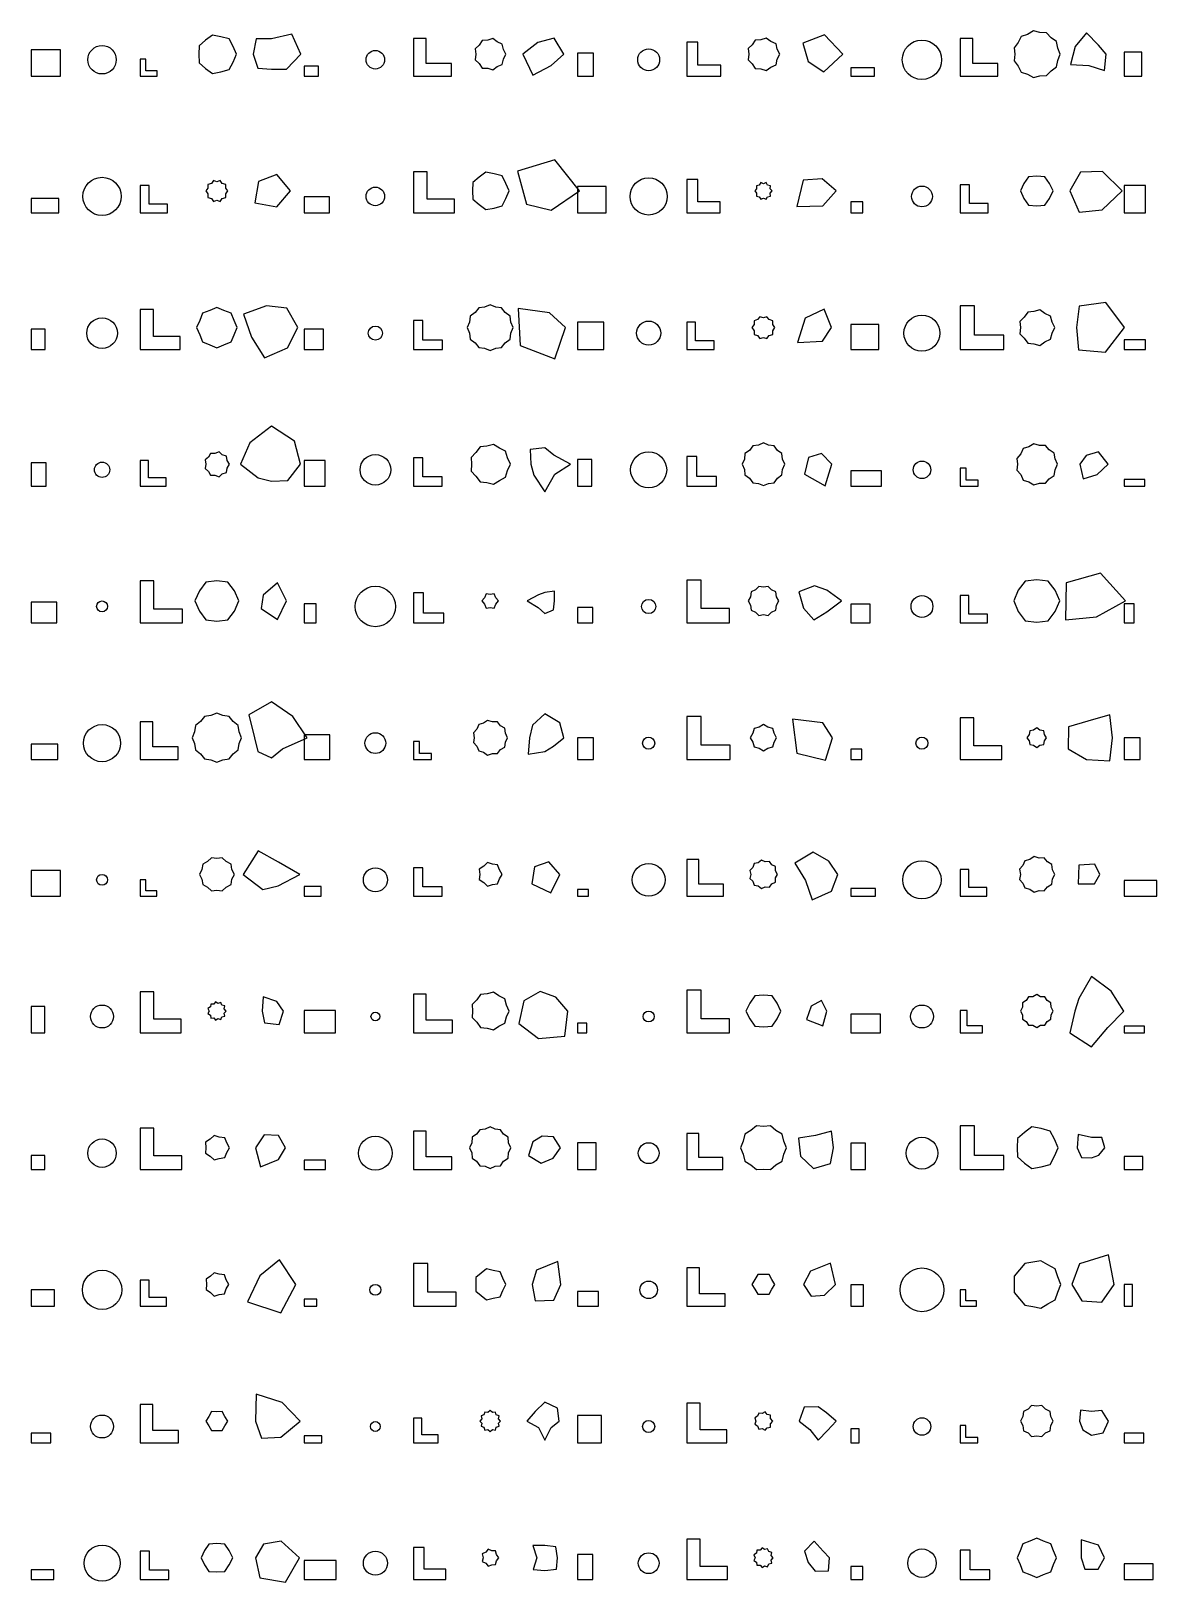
# Model space of a CAD drawing. Header units: metres. Extents: x 0 to 3999, y -16 to 6081.
# Drawn here: x 0 to 2060, y -4 to 2833 of the extents above; entities that cross this region are included whole.
import ezdxf

# ---------------------------------------------------------------- set-up
doc = ezdxf.new("R2010")
doc.units = ezdxf.units.M

msp = doc.modelspace()

# ---------------------------------------------------------------- linework, layer by layer
for points in [[(376, 2790), (369.7, 2804.3), (362.4, 2818.1), (347.3, 2822.2), (332, 2825.1), (319.4, 2815.8), (307.6, 2805.6), (307, 2790), (307.6, 2774.4), (319.4, 2764.2), (332, 2754.9), (347.3, 2757.8), (362.4, 2761.9), (369.7, 2775.7), (376, 2790)], [(493.9, 2790), (476.9, 2826.9), (440, 2818.1), (411.8, 2818.2), (406.3, 2790), (414.7, 2764.7), (440, 2763), (467.4, 2762.6), (493.9, 2790)], [(700, 2750), (769, 2750), (769, 2773), (723, 2773), (723, 2819), (700, 2819), (700, 2750)], [(869, 2790), (864.4, 2798.9), (862.2, 2808.6), (853, 2812.5), (845, 2818.6), (835.5, 2815.6), (825.5, 2815.1), (820.1, 2806.7), (812.7, 2799.9), (814, 2790), (812.7, 2780.1), (820.1, 2773.3), (825.5, 2764.9), (835.5, 2764.4), (845, 2761.4), (853, 2767.5), (862.2, 2771.4), (864.4, 2781.1), (869, 2790)], [(974.8, 2790), (956.9, 2819.3), (927.4, 2811.8), (899.7, 2790), (918, 2752), (951.8, 2769.6), (974.8, 2790)], [(1200, 2750), (1262, 2750), (1262, 2770), (1220, 2770), (1220, 2812), (1200, 2812), (1200, 2750)], [(1370, 2790), (1365.4, 2799.2), (1363, 2809.3), (1353.5, 2813.4), (1345.2, 2819.5), (1335.3, 2816.6), (1325, 2816), (1319.3, 2807.4), (1311.8, 2800.3), (1313, 2790), (1311.8, 2779.7), (1319.3, 2772.6), (1325, 2764), (1335.3, 2763.4), (1345.2, 2760.5), (1353.5, 2766.6), (1363, 2770.7), (1365.4, 2780.8), (1370, 2790)], [(1485.2, 2790), (1451.6, 2825.8), (1412, 2810.4), (1421.6, 2776.6), (1450.4, 2757.9), (1485.2, 2790)], [(1700, 2750), (1769, 2750), (1769, 2773), (1723, 2773), (1723, 2819), (1700, 2819), (1700, 2750)], [(1883, 2790), (1878.4, 2801.3), (1876.2, 2813.2), (1866.2, 2820.2), (1857.9, 2829.1), (1845.7, 2829.6), (1833.9, 2832.6), (1823.4, 2826.4), (1811.8, 2822.5), (1806.3, 2811.6), (1798.7, 2802.1), (1800, 2790), (1798.7, 2777.9), (1806.3, 2768.4), (1811.8, 2757.5), (1823.4, 2753.6), (1833.9, 2747.4), (1845.7, 2750.4), (1857.9, 2750.9), (1866.2, 2759.8), (1876.2, 2766.8), (1878.4, 2778.7), (1883, 2790)], [(1967, 2790), (1953.3, 2806.7), (1931.1, 2829), (1910.3, 2804.3), (1901.7, 2771.5), (1935.3, 2769.4), (1963.7, 2760.3), (1967, 2790)], [(0, 2750), (54, 2750), (54, 2798), (0, 2798), (0, 2750)], [(200, 2750), (231, 2750), (231, 2760), (210, 2760), (210, 2781), (200, 2781), (200, 2750)], [(1000, 2750), (1029, 2750), (1029, 2792), (1000, 2792), (1000, 2750)], [(2000, 2750), (2032, 2750), (2032, 2794), (2000, 2794), (2000, 2750)], [(500, 2750), (526, 2750), (526, 2768), (500, 2768), (500, 2750)], [(1500, 2750), (1543, 2750), (1543, 2765), (1500, 2765), (1500, 2750)], [(1003.4, 2540), (958.6, 2597.2), (890.2, 2576.2), (906.7, 2515.8), (951.4, 2505), (1003.4, 2540)], [(360, 2540), (356.2, 2545.3), (356.2, 2551.8), (350, 2553.8), (346.2, 2559), (340, 2557), (333.8, 2559), (330, 2553.8), (323.8, 2551.8), (323.8, 2545.3), (320, 2540), (323.8, 2534.7), (323.8, 2528.2), (330, 2526.2), (333.8, 2521), (340, 2523), (346.2, 2521), (350, 2526.2), (356.2, 2528.2), (356.2, 2534.7), (360, 2540)], [(474.6, 2540), (449.9, 2570.3), (416.4, 2557.1), (409.7, 2518), (449.5, 2510.9), (474.6, 2540)], [(700, 2500), (775, 2500), (775, 2525), (725, 2525), (725, 2575), (700, 2575), (700, 2500)], [(875, 2540), (868.8, 2553.9), (861.8, 2567.4), (847.1, 2571.2), (832.2, 2574.1), (820, 2565), (808.5, 2555.2), (808, 2540), (808.5, 2524.8), (820, 2515), (832.2, 2505.9), (847.1, 2508.8), (861.8, 2512.6), (868.8, 2526.1), (875, 2540)], [(1200, 2500), (1261, 2500), (1261, 2520), (1220, 2520), (1220, 2561), (1200, 2561), (1200, 2500)], [(1356, 2540), (1352.4, 2544), (1352.9, 2549.4), (1347.6, 2550.5), (1344.9, 2555.2), (1340, 2553), (1335.1, 2555.2), (1332.4, 2550.5), (1327.1, 2549.4), (1327.6, 2544), (1324, 2540), (1327.6, 2536), (1327.1, 2530.6), (1332.4, 2529.5), (1335.1, 2524.8), (1340, 2527), (1344.9, 2524.8), (1347.6, 2529.5), (1352.9, 2530.6), (1352.4, 2536), (1356, 2540)], [(1472.8, 2540), (1447.2, 2562.3), (1412.9, 2559.7), (1400.9, 2511.6), (1448.7, 2513.1), (1472.8, 2540)], [(1870, 2540), (1863.4, 2553.5), (1855, 2566), (1840, 2567), (1825, 2566), (1816.6, 2553.5), (1810, 2540), (1816.6, 2526.5), (1825, 2514), (1840, 2513), (1855, 2514), (1863.4, 2526.5), (1870, 2540)], [(1996, 2540), (1960.4, 2575.4), (1920.2, 2574.3), (1900.4, 2540), (1917.8, 2501.5), (1960, 2505.4), (1996, 2540)], [(0, 2500), (51, 2500), (51, 2526), (0, 2526), (0, 2500)], [(200, 2500), (250, 2500), (250, 2516), (216, 2516), (216, 2550), (200, 2550), (200, 2500)], [(500, 2500), (546, 2500), (546, 2529), (500, 2529), (500, 2500)], [(1000, 2500), (1052, 2500), (1052, 2548), (1000, 2548), (1000, 2500)], [(1700, 2500), (1751, 2500), (1751, 2517), (1717, 2517), (1717, 2551), (1700, 2551), (1700, 2500)], [(2000, 2500), (2039, 2500), (2039, 2550), (2000, 2550), (2000, 2500)], [(1500, 2500), (1522, 2500), (1522, 2520), (1500, 2520), (1500, 2500)], [(377, 2290), (371.4, 2303), (366.2, 2316.2), (353, 2321.4), (340, 2327), (327, 2321.4), (313.8, 2316.2), (308.6, 2303), (303, 2290), (308.6, 2277), (313.8, 2263.8), (327, 2258.6), (340, 2253), (353, 2258.6), (366.2, 2263.8), (371.4, 2277), (377, 2290)], [(487.9, 2290), (468.3, 2325.5), (430.9, 2330), (389, 2314.6), (403.2, 2272.3), (427.4, 2234.6), (469.4, 2253.1), (487.9, 2290)], [(882, 2290), (877.7, 2300.1), (876.4, 2311), (867.6, 2317.6), (861, 2326.4), (850.1, 2327.7), (840, 2332), (829.9, 2327.7), (819, 2326.4), (812.4, 2317.6), (803.6, 2311), (802.3, 2300.1), (798, 2290), (802.3, 2279.9), (803.6, 2269), (812.4, 2262.4), (819, 2253.6), (829.9, 2252.3), (840, 2248), (850.1, 2252.3), (861, 2253.6), (867.6, 2262.4), (876.4, 2269), (877.7, 2279.9), (882, 2290)], [(1700, 2250), (1780, 2250), (1780, 2276), (1726, 2276), (1726, 2330), (1700, 2330), (1700, 2250)], [(2000.4, 2290), (1966.5, 2335.9), (1917.4, 2329.2), (1912.8, 2290), (1916.5, 2249.2), (1966, 2245), (2000.4, 2290)], [(200, 2250), (273, 2250), (273, 2274), (224, 2274), (224, 2323), (200, 2323), (200, 2250)], [(700, 2250), (753, 2250), (753, 2267), (717, 2267), (717, 2303), (700, 2303), (700, 2250)], [(978, 2290), (948.8, 2317), (891.4, 2325.3), (895, 2257.3), (958.5, 2233.1), (978, 2290)], [(1000, 2250), (1048, 2250), (1048, 2300), (1000, 2300), (1000, 2250)], [(1200, 2250), (1250, 2250), (1250, 2266), (1216, 2266), (1216, 2300), (1200, 2300), (1200, 2250)], [(1361, 2290), (1357.1, 2295.6), (1357, 2302.3), (1350.6, 2304.6), (1346.5, 2310), (1340, 2308), (1333.5, 2310), (1329.4, 2304.6), (1323, 2302.3), (1322.9, 2295.6), (1319, 2290), (1322.9, 2284.4), (1323, 2277.7), (1329.4, 2275.4), (1333.5, 2270), (1340, 2272), (1346.5, 2270), (1350.6, 2275.4), (1357, 2277.7), (1357.1, 2284.4), (1361, 2290)], [(1464.5, 2290), (1450.9, 2323.5), (1416.4, 2307.2), (1402.4, 2262.7), (1448, 2265.5), (1464.5, 2290)], [(1873, 2290), (1868.2, 2300.3), (1865.3, 2311.2), (1855, 2316), (1845.7, 2322.5), (1834.8, 2319.5), (1823.5, 2318.6), (1817, 2309.3), (1809, 2301.3), (1810, 2290), (1809, 2278.7), (1817, 2270.7), (1823.5, 2261.4), (1834.8, 2260.5), (1845.7, 2257.5), (1855, 2264), (1865.3, 2268.8), (1868.2, 2279.7), (1873, 2290)], [(0, 2250), (26, 2250), (26, 2287), (0, 2287), (0, 2250)], [(500, 2250), (535, 2250), (535, 2287), (500, 2287), (500, 2250)], [(1500, 2250), (1551, 2250), (1551, 2296), (1500, 2296), (1500, 2250)], [(2000, 2250), (2039, 2250), (2039, 2268), (2000, 2268), (2000, 2250)], [(493.1, 2040), (482.3, 2082.3), (440, 2109.9), (400.6, 2079.4), (383.2, 2040), (415.3, 2015.3), (440, 2009.3), (469.7, 2010.3), (493.1, 2040)], [(877, 2040), (871.9, 2051.6), (868.3, 2063.8), (857, 2069.4), (846.4, 2076.4), (834.1, 2073.5), (821.5, 2072), (814, 2061.9), (805.2, 2052.7), (806, 2040), (805.2, 2027.3), (814, 2018.1), (821.5, 2008), (834.1, 2006.5), (846.4, 2003.6), (857, 2010.6), (868.3, 2016.2), (871.9, 2028.4), (877, 2040)], [(1379, 2040), (1374.8, 2049.3), (1373.8, 2059.5), (1365.5, 2065.5), (1359.5, 2073.8), (1349.3, 2074.8), (1340, 2079), (1330.7, 2074.8), (1320.5, 2073.8), (1314.5, 2065.5), (1306.2, 2059.5), (1305.2, 2049.3), (1301, 2040), (1305.2, 2030.7), (1306.2, 2020.5), (1314.5, 2014.5), (1320.5, 2006.2), (1330.7, 2005.2), (1340, 2001), (1349.3, 2005.2), (1359.5, 2006.2), (1365.5, 2014.5), (1373.8, 2020.5), (1374.8, 2030.7), (1379, 2040)], [(1878, 2040), (1873.6, 2049.9), (1872, 2060.5), (1862.9, 2066.5), (1855.8, 2074.6), (1845, 2074.6), (1834.6, 2077.6), (1825.5, 2071.8), (1815.1, 2068.7), (1810.6, 2058.9), (1803.5, 2050.7), (1805, 2040), (1803.5, 2029.3), (1810.6, 2021.1), (1815.1, 2011.3), (1825.5, 2008.2), (1834.6, 2002.4), (1845, 2005.4), (1855.8, 2005.4), (1862.9, 2013.5), (1872, 2019.5), (1873.6, 2030.1), (1878, 2040)], [(0, 2000), (28, 2000), (28, 2043), (0, 2043), (0, 2000)], [(200, 2000), (247, 2000), (247, 2015), (215, 2015), (215, 2047), (200, 2047), (200, 2000)], [(363, 2040), (358.8, 2046.8), (357.6, 2054.8), (350, 2057.3), (344, 2062.7), (336.5, 2059.7), (328.5, 2059.9), (324.7, 2052.9), (318.4, 2047.9), (320, 2040), (318.4, 2032.1), (324.7, 2027.1), (328.5, 2020.1), (336.5, 2020.3), (344, 2017.3), (350, 2022.7), (357.6, 2025.2), (358.8, 2033.2), (363, 2040)], [(500, 2000), (538, 2000), (538, 2047), (500, 2047), (500, 2000)], [(700, 2000), (752, 2000), (752, 2017), (717, 2017), (717, 2052), (700, 2052), (700, 2000)], [(986.8, 2040), (956.6, 2056.6), (940, 2069.9), (913.1, 2066.9), (914.3, 2040), (920.2, 2020.2), (940, 1989.9), (958.3, 2021.7), (986.8, 2040)], [(1000, 2000), (1026, 2000), (1026, 2049), (1000, 2049), (1000, 2000)], [(1200, 2000), (1254, 2000), (1254, 2018), (1218, 2018), (1218, 2054), (1200, 2054), (1200, 2000)], [(1465, 2040), (1446.4, 2059.7), (1422.5, 2052.7), (1415.2, 2022), (1452.7, 2000.9), (1465, 2040)], [(1970.6, 2040), (1953.3, 2063), (1930.5, 2056.4), (1918.7, 2040), (1924.8, 2013.7), (1950.8, 2021.4), (1970.6, 2040)], [(1500, 2000), (1556, 2000), (1556, 2028), (1500, 2028), (1500, 2000)], [(1700, 2000), (1733, 2000), (1733, 2011), (1711, 2011), (1711, 2033), (1700, 2033), (1700, 2000)], [(2000, 2000), (2038, 2000), (2038, 2012), (2000, 2012), (2000, 2000)], [(200, 1750), (277, 1750), (277, 1775), (225, 1775), (225, 1827), (200, 1827), (200, 1750)], [(380, 1790), (372, 1808.5), (360, 1824.6), (340, 1827), (320, 1824.6), (308, 1808.5), (300, 1790), (308, 1771.5), (320, 1755.4), (340, 1753), (360, 1755.4), (372, 1771.5), (380, 1790)], [(467.3, 1790), (450.8, 1823.1), (425, 1800.9), (420.9, 1776.1), (451, 1756.2), (467.3, 1790)], [(1200, 1750), (1278, 1750), (1278, 1776), (1226, 1776), (1226, 1828), (1200, 1828), (1200, 1750)], [(1368, 1790), (1363.8, 1797.7), (1362.7, 1806.5), (1354.7, 1810.2), (1348.7, 1816.6), (1340, 1815), (1331.3, 1816.6), (1325.3, 1810.2), (1317.3, 1806.5), (1316.2, 1797.7), (1312, 1790), (1316.2, 1782.3), (1317.3, 1773.5), (1325.3, 1769.8), (1331.3, 1763.4), (1340, 1765), (1348.7, 1763.4), (1354.7, 1769.8), (1362.7, 1773.5), (1363.8, 1782.3), (1368, 1790)], [(1482.8, 1790), (1455.8, 1809.8), (1433.7, 1817.5), (1404.8, 1806.9), (1413.3, 1777.1), (1432.1, 1755.4), (1456, 1770), (1482.8, 1790)], [(1882, 1790), (1873.8, 1809.5), (1861, 1826.4), (1840, 1829), (1819, 1826.4), (1806.2, 1809.5), (1798, 1790), (1806.2, 1770.5), (1819, 1753.6), (1840, 1751), (1861, 1753.6), (1873.8, 1770.5), (1882, 1790)], [(2002.5, 1790), (1956.4, 1840.6), (1894, 1823.4), (1892.8, 1755.7), (1949.3, 1761.2), (2002.5, 1790)], [(0, 1750), (47, 1750), (47, 1788), (0, 1788), (0, 1750)], [(700, 1750), (755, 1750), (755, 1768), (718, 1768), (718, 1805), (700, 1805), (700, 1750)], [(855, 1790), (850.4, 1796), (847.5, 1803), (840, 1802), (832.5, 1803), (829.6, 1796), (825, 1790), (829.6, 1784), (832.5, 1777), (840, 1778), (847.5, 1777), (850.4, 1784), (855, 1790)], [(957.9, 1790), (957.8, 1807.8), (940, 1805.8), (928.5, 1801.5), (907.6, 1790), (927.9, 1777.9), (940, 1767.2), (956.1, 1773.9), (957.9, 1790)], [(1700, 1750), (1750, 1750), (1750, 1766), (1716, 1766), (1716, 1800), (1700, 1800), (1700, 1750)], [(500, 1750), (522, 1750), (522, 1785), (500, 1785), (500, 1750)], [(1000, 1750), (1028, 1750), (1028, 1778), (1000, 1778), (1000, 1750)], [(1500, 1750), (1535, 1750), (1535, 1784), (1500, 1784), (1500, 1750)], [(2000, 1750), (2018, 1750), (2018, 1785), (2000, 1785), (2000, 1750)], [(505.1, 1540), (478.9, 1578.9), (440, 1605.3), (398.4, 1581.6), (409, 1540), (414.7, 1514.7), (440, 1503.1), (460.4, 1519.6), (505.1, 1540)], [(200, 1500), (269, 1500), (269, 1523), (223, 1523), (223, 1569), (200, 1569), (200, 1500)], [(385, 1540), (380.6, 1550.9), (379, 1562.5), (369.7, 1569.7), (362.5, 1579), (350.9, 1580.6), (340, 1585), (329.1, 1580.6), (317.5, 1579), (310.3, 1569.7), (301, 1562.5), (299.4, 1550.9), (295, 1540), (299.4, 1529.1), (301, 1517.5), (310.3, 1510.3), (317.5, 1501), (329.1, 1499.4), (340, 1495), (350.9, 1499.4), (362.5, 1501), (369.7, 1510.3), (379, 1517.5), (380.6, 1529.1), (385, 1540)], [(872, 1540), (867.8, 1548.2), (866.9, 1557.3), (859, 1561.9), (853.3, 1569.1), (844.1, 1568.7), (835.4, 1571.7), (828, 1566.4), (819, 1564.2), (815.6, 1555.7), (809.3, 1549), (811, 1540), (809.3, 1531), (815.6, 1524.3), (819, 1515.8), (828, 1513.6), (835.4, 1508.3), (844.1, 1511.3), (853.3, 1510.9), (859, 1518.1), (866.9, 1522.7), (867.8, 1531.8), (872, 1540)], [(974.6, 1540), (967.4, 1567.4), (940, 1583.8), (917.2, 1562.8), (911.8, 1540), (909.7, 1509.7), (940, 1514.4), (955.7, 1524.3), (974.6, 1540)], [(1200, 1500), (1279, 1500), (1279, 1526), (1226, 1526), (1226, 1579), (1200, 1579), (1200, 1500)], [(1364, 1540), (1359.4, 1548), (1357, 1557), (1348, 1559.4), (1340, 1564), (1332, 1559.4), (1323, 1557), (1320.6, 1548), (1316, 1540), (1320.6, 1532), (1323, 1523), (1332, 1520.6), (1340, 1516), (1348, 1520.6), (1357, 1523), (1359.4, 1532), (1364, 1540)], [(1466.4, 1540), (1448.9, 1567.3), (1393.2, 1574), (1401.1, 1511.8), (1453.3, 1499.1), (1466.4, 1540)], [(1700, 1500), (1776, 1500), (1776, 1525), (1725, 1525), (1725, 1576), (1700, 1576), (1700, 1500)], [(1978.5, 1540), (1973.5, 1582), (1933.2, 1569.9), (1898.2, 1560.1), (1897.7, 1519.6), (1930.8, 1499.9), (1973.8, 1497.6), (1978.5, 1540)], [(500, 1500), (547, 1500), (547, 1545), (500, 1545), (500, 1500)], [(700, 1500), (733, 1500), (733, 1511), (711, 1511), (711, 1533), (700, 1533), (700, 1500)], [(1000, 1500), (1029, 1500), (1029, 1540), (1000, 1540), (1000, 1500)], [(1858, 1540), (1853.9, 1545.7), (1852.7, 1552.7), (1845.7, 1553.9), (1840, 1558), (1834.3, 1553.9), (1827.3, 1552.7), (1826.1, 1545.7), (1822, 1540), (1826.1, 1534.3), (1827.3, 1527.3), (1834.3, 1526.1), (1840, 1522), (1845.7, 1526.1), (1852.7, 1527.3), (1853.9, 1534.3), (1858, 1540)], [(2000, 1500), (2029, 1500), (2029, 1540), (2000, 1540), (2000, 1500)], [(0, 1500), (49, 1500), (49, 1528), (0, 1528), (0, 1500)], [(1500, 1500), (1520, 1500), (1520, 1519), (1500, 1519), (1500, 1500)], [(372, 1290), (367.6, 1299), (365.9, 1308.8), (357, 1313.5), (349.9, 1320.4), (340, 1319), (330.1, 1320.4), (323, 1313.5), (314.1, 1308.8), (312.4, 1299), (308, 1290), (312.4, 1281), (314.1, 1271.2), (323, 1266.5), (330.1, 1259.6), (340, 1261), (349.9, 1259.6), (357, 1266.5), (365.9, 1271.2), (367.6, 1281), (372, 1290)], [(491.6, 1290), (452.8, 1312.2), (415.3, 1332.8), (388.1, 1290), (423.9, 1262.2), (452, 1269.2), (491.6, 1290)], [(862, 1290), (857.1, 1298.2), (853.7, 1307.2), (844.2, 1308.5), (835.1, 1311.4), (828.2, 1304.9), (820.2, 1299.5), (821, 1290), (820.2, 1280.5), (828.2, 1275.1), (835.1, 1268.6), (844.2, 1271.5), (853.7, 1272.8), (857.1, 1281.8), (862, 1290)], [(967.3, 1290), (947.5, 1313), (921.4, 1303.5), (916, 1272.5), (951, 1256.3), (967.3, 1290)], [(1200, 1250), (1267, 1250), (1267, 1272), (1222, 1272), (1222, 1317), (1200, 1317), (1200, 1250)], [(1366, 1290), (1362.1, 1296.5), (1361.9, 1304.1), (1355.1, 1307.4), (1350.8, 1313.7), (1343.3, 1312.8), (1336.3, 1315.7), (1330.4, 1310.9), (1323, 1309.6), (1320.7, 1302.4), (1315.1, 1297.3), (1317, 1290), (1315.1, 1282.7), (1320.7, 1277.6), (1323, 1270.4), (1330.4, 1269.1), (1336.3, 1264.3), (1343.3, 1267.2), (1350.8, 1266.3), (1355.1, 1272.6), (1361.9, 1275.9), (1362.1, 1283.5), (1366, 1290)], [(1476.2, 1290), (1459.4, 1314.4), (1430.7, 1330.6), (1397.2, 1310.6), (1416.9, 1278.9), (1429.3, 1243.2), (1464.7, 1259), (1476.2, 1290)], [(1873, 1290), (1868.8, 1298.5), (1867.8, 1307.8), (1859.6, 1312.7), (1853.7, 1320), (1844.3, 1319.7), (1835.3, 1322.7), (1827.5, 1317.3), (1818.4, 1314.9), (1814.8, 1306.2), (1808.3, 1299.3), (1810, 1290), (1808.3, 1280.7), (1814.8, 1273.8), (1818.4, 1265.1), (1827.5, 1262.7), (1835.3, 1257.3), (1844.3, 1260.3), (1853.7, 1260), (1859.6, 1267.3), (1867.8, 1272.2), (1868.8, 1281.5), (1873, 1290)], [(1955.4, 1290), (1946, 1308.6), (1917.3, 1306.5), (1915.9, 1272.5), (1945.7, 1272.5), (1955.4, 1290)], [(0, 1250), (54, 1250), (54, 1297), (0, 1297), (0, 1250)], [(200, 1250), (230, 1250), (230, 1260), (210, 1260), (210, 1280), (200, 1280), (200, 1250)], [(700, 1250), (752, 1250), (752, 1267), (717, 1267), (717, 1302), (700, 1302), (700, 1250)], [(1700, 1250), (1749, 1250), (1749, 1266), (1716, 1266), (1716, 1299), (1700, 1299), (1700, 1250)], [(2000, 1250), (2060, 1250), (2060, 1279), (2000, 1279), (2000, 1250)], [(500, 1250), (531, 1250), (531, 1268), (500, 1268), (500, 1250)], [(1000, 1250), (1020, 1250), (1020, 1262), (1000, 1262), (1000, 1250)], [(1500, 1250), (1545, 1250), (1545, 1264), (1500, 1264), (1500, 1250)], [(1999.2, 1040), (1976.1, 1076.1), (1940, 1103.3), (1917, 1063), (1910, 1040), (1900.4, 1000.4), (1940, 974.8), (1970.2, 1009.8), (1999.2, 1040)], [(200, 1000), (275, 1000), (275, 1025), (225, 1025), (225, 1075), (200, 1075), (200, 1000)], [(357, 1040), (353.4, 1043.9), (354.3, 1049.2), (349.2, 1050.6), (347.1, 1055.5), (342, 1053.9), (337.6, 1056.8), (334.2, 1052.7), (328.9, 1052.8), (328.2, 1047.6), (323.7, 1044.8), (326, 1040), (323.7, 1035.2), (328.2, 1032.4), (328.9, 1027.2), (334.2, 1027.3), (337.6, 1023.2), (342, 1026.1), (347.1, 1024.5), (349.2, 1029.4), (354.3, 1030.8), (353.4, 1036.1), (357, 1040)], [(462.2, 1040), (449.9, 1057.2), (424.9, 1066.1), (423.1, 1040), (427.4, 1018.1), (454.1, 1015.5), (462.2, 1040)], [(700, 1000), (771, 1000), (771, 1023), (723, 1023), (723, 1071), (700, 1071), (700, 1000)], [(875, 1040), (870.1, 1050.9), (866.8, 1062.5), (856, 1067.7), (846.1, 1074.5), (834.4, 1071.5), (822.5, 1070.3), (815.5, 1060.6), (807.1, 1052), (808, 1040), (807.1, 1028), (815.5, 1019.4), (822.5, 1009.7), (834.4, 1008.5), (846.1, 1005.5), (856, 1012.3), (866.8, 1017.5), (870.1, 1029.1), (875, 1040)], [(981.9, 1040), (960, 1065.1), (931.8, 1075.8), (901.5, 1058.5), (892.2, 1017), (928.5, 989.6), (976.6, 994.1), (981.9, 1040)], [(1200, 1000), (1278, 1000), (1278, 1026), (1226, 1026), (1226, 1078), (1200, 1078), (1200, 1000)], [(1372, 1040), (1365.1, 1054.5), (1356, 1067.7), (1340, 1069), (1324, 1067.7), (1314.9, 1054.5), (1308, 1040), (1314.9, 1025.5), (1324, 1012.3), (1340, 1011), (1356, 1012.3), (1365.1, 1025.5), (1372, 1040)], [(1455.8, 1040), (1446.3, 1059.5), (1427.6, 1049), (1418.5, 1024.4), (1448.7, 1013.2), (1455.8, 1040)], [(1870, 1040), (1866.1, 1047), (1866, 1055), (1859.1, 1059.1), (1855, 1066), (1847, 1066.1), (1840, 1070), (1833, 1066.1), (1825, 1066), (1820.9, 1059.1), (1814, 1055), (1813.9, 1047), (1810, 1040), (1813.9, 1033), (1814, 1025), (1820.9, 1020.9), (1825, 1014), (1833, 1013.9), (1840, 1010), (1847, 1013.9), (1855, 1014), (1859.1, 1020.9), (1866, 1025), (1866.1, 1033), (1870, 1040)], [(0, 1000), (25, 1000), (25, 1048), (0, 1048), (0, 1000)], [(500, 1000), (557, 1000), (557, 1041), (500, 1041), (500, 1000)], [(1500, 1000), (1554, 1000), (1554, 1034), (1500, 1034), (1500, 1000)], [(1700, 1000), (1741, 1000), (1741, 1013), (1713, 1013), (1713, 1041), (1700, 1041), (1700, 1000)], [(1000, 1000), (1017, 1000), (1017, 1018), (1000, 1018), (1000, 1000)], [(2000, 1000), (2037, 1000), (2037, 1012), (2000, 1012), (2000, 1000)], [(200, 750), (276, 750), (276, 775), (225, 775), (225, 826), (200, 826), (200, 750)], [(878, 790), (873.8, 799.1), (872.9, 809), (864.7, 814.7), (859, 822.9), (849.1, 823.8), (840, 828), (830.9, 823.8), (821, 822.9), (815.3, 814.7), (807.1, 809), (806.2, 799.1), (802, 790), (806.2, 780.9), (807.1, 771), (815.3, 765.3), (821, 757.1), (830.9, 756.2), (840, 752), (849.1, 756.2), (859, 757.1), (864.7, 765.3), (872.9, 771), (873.8, 780.9), (878, 790)], [(1382, 790), (1377.1, 802.1), (1374, 814.7), (1362.9, 821.6), (1353, 829.9), (1340, 829), (1327, 829.9), (1317.1, 821.6), (1306, 814.7), (1302.9, 802.1), (1298, 790), (1302.9, 777.9), (1306, 765.3), (1317.1, 758.4), (1327, 750.1), (1340, 751), (1353, 750.1), (1362.9, 758.4), (1374, 765.3), (1377.1, 777.9), (1382, 790)], [(1700, 750), (1780, 750), (1780, 776), (1726, 776), (1726, 830), (1700, 830), (1700, 750)], [(1879, 790), (1872.4, 805.6), (1864.3, 820.5), (1848, 825.1), (1831.3, 828), (1817.6, 818.1), (1804.9, 806.9), (1804, 790), (1804.9, 773.1), (1817.6, 761.9), (1831.3, 752), (1848, 754.9), (1864.3, 759.5), (1872.4, 774.4), (1879, 790)], [(363, 790), (358, 798.7), (354.3, 808), (344.5, 809.5), (334.9, 812.4), (327.5, 805.6), (319.3, 800), (320, 790), (319.3, 780), (327.5, 774.4), (334.9, 767.6), (344.5, 770.5), (354.3, 772), (358, 781.3), (363, 790)], [(465.8, 790), (452.8, 812.2), (426.4, 813.6), (410.7, 790), (419.8, 755), (452.6, 768.2), (465.8, 790)], [(700, 750), (770, 750), (770, 773), (723, 773), (723, 820), (700, 820), (700, 750)], [(968.6, 790), (955.9, 809.9), (935.2, 810.9), (918.1, 800.6), (910.4, 775.7), (933.5, 761.7), (955.3, 770.9), (968.6, 790)], [(1000, 750), (1034, 750), (1034, 799), (1000, 799), (1000, 750)], [(1200, 750), (1266, 750), (1266, 772), (1222, 772), (1222, 816), (1200, 816), (1200, 750)], [(1468, 790), (1464.4, 820.5), (1435, 812.1), (1404.3, 807.2), (1407.6, 774.4), (1431.3, 752), (1462.8, 761.4), (1468, 790)], [(1500, 750), (1527, 750), (1527, 798), (1500, 798), (1500, 750)], [(1964.7, 790), (1958.8, 808.8), (1940, 808.9), (1915.6, 814.4), (1913.9, 790), (1922.1, 772.1), (1940, 771.4), (1953.4, 776.6), (1964.7, 790)], [(0, 750), (25, 750), (25, 776), (0, 776), (0, 750)], [(500, 750), (539, 750), (539, 767), (500, 767), (500, 750)], [(2000, 750), (2034, 750), (2034, 774), (2000, 774), (2000, 750)], [(484.6, 540), (454.5, 584.6), (418.7, 555.5), (396.2, 508.2), (456.9, 488), (484.6, 540)], [(700, 500), (778, 500), (778, 526), (726, 526), (726, 578), (700, 578), (700, 500)], [(869, 540), (863.4, 551.3), (858.1, 562.7), (845.8, 565.3), (833.5, 568.3), (823.8, 560.3), (813.9, 552.6), (814, 540), (813.9, 527.4), (823.8, 519.7), (833.5, 511.7), (845.8, 514.7), (858.1, 517.3), (863.4, 528.7), (869, 540)], [(969.2, 540), (964, 581.6), (925.1, 565.8), (916.9, 540), (922.6, 509.8), (956.6, 511.2), (969.2, 540)], [(1200, 500), (1270, 500), (1270, 523), (1223, 523), (1223, 570), (1200, 570), (1200, 500)], [(1471.8, 540), (1462.4, 578.9), (1425.9, 564.4), (1413, 540), (1427.6, 518.5), (1451.5, 520.1), (1471.8, 540)], [(1884, 540), (1878.5, 554), (1873.7, 568.3), (1860.5, 575.5), (1847.6, 583.3), (1832.9, 580.4), (1818, 578.1), (1808.6, 566.4), (1798.7, 555), (1799, 540), (1798.7, 525), (1808.6, 513.6), (1818, 501.9), (1832.9, 499.6), (1847.6, 496.7), (1860.5, 504.5), (1873.7, 511.7), (1878.5, 526), (1884, 540)], [(1981.9, 540), (1971.2, 594), (1918.3, 577.6), (1904.5, 540), (1922.6, 509.9), (1958.9, 507.3), (1981.9, 540)], [(200, 500), (248, 500), (248, 516), (216, 516), (216, 548), (200, 548), (200, 500)], [(362, 540), (357.1, 548.2), (353.7, 557.2), (344.2, 558.5), (335.1, 561.4), (328.2, 554.9), (320.2, 549.5), (321, 540), (320.2, 530.5), (328.2, 525.1), (335.1, 518.6), (344.2, 521.5), (353.7, 522.8), (357.1, 531.8), (362, 540)], [(1361, 540), (1355.6, 549), (1350.5, 558.2), (1340, 558), (1329.5, 558.2), (1324.4, 549), (1319, 540), (1324.4, 531), (1329.5, 521.8), (1340, 522), (1350.5, 521.8), (1355.6, 531), (1361, 540)], [(2000, 500), (2015, 500), (2015, 540), (2000, 540), (2000, 500)], [(0, 500), (43, 500), (43, 530), (0, 530), (0, 500)], [(500, 500), (523, 500), (523, 513), (500, 513), (500, 500)], [(1000, 500), (1038, 500), (1038, 527), (1000, 527), (1000, 500)], [(1500, 500), (1523, 500), (1523, 539), (1500, 539), (1500, 500)], [(1700, 500), (1730, 500), (1730, 510), (1710, 510), (1710, 530), (1700, 530), (1700, 500)], [(200, 250), (270, 250), (270, 273), (223, 273), (223, 320), (200, 320), (200, 250)], [(492.7, 290), (459.6, 324), (411.7, 339), (410.6, 290), (421.9, 258.6), (457.2, 260.3), (492.7, 290)], [(966.5, 290), (963.4, 313.4), (940, 324.3), (922.3, 307.7), (907.1, 290), (928.5, 278.5), (940, 254.9), (951.9, 278.1), (966.5, 290)], [(1200, 250), (1273, 250), (1273, 274), (1224, 274), (1224, 323), (1200, 323), (1200, 250)], [(1472.9, 290), (1455.3, 305.3), (1440, 316.3), (1414.4, 315.6), (1405.4, 290), (1424.7, 274.7), (1440, 254.8), (1457.2, 272.8), (1472.9, 290)], [(1870, 290), (1865.7, 298.3), (1864.3, 307.6), (1855.9, 311.8), (1849.3, 318.5), (1840, 317), (1830.7, 318.5), (1824.1, 311.8), (1815.7, 307.6), (1814.3, 298.3), (1810, 290), (1814.3, 281.7), (1815.7, 272.4), (1824.1, 268.2), (1830.7, 261.5), (1840, 263), (1849.3, 261.5), (1855.9, 268.2), (1864.3, 272.4), (1865.7, 281.7), (1870, 290)], [(360, 290), (354.7, 298.5), (350, 307.3), (340, 307), (330, 307.3), (325.3, 298.5), (320, 290), (325.3, 281.5), (330, 272.7), (340, 273), (350, 272.7), (354.7, 281.5), (360, 290)], [(700, 250), (745, 250), (745, 265), (715, 265), (715, 295), (700, 295), (700, 250)], [(859, 290), (855.5, 294.1), (856.5, 299.5), (851.3, 301.3), (849.5, 306.5), (844.1, 305.5), (840, 309), (835.9, 305.5), (830.5, 306.5), (828.7, 301.3), (823.5, 299.5), (824.5, 294.1), (821, 290), (824.5, 285.9), (823.5, 280.5), (828.7, 278.7), (830.5, 273.5), (835.9, 274.5), (840, 271), (844.1, 274.5), (849.5, 273.5), (851.3, 278.7), (856.5, 280.5), (855.5, 285.9), (859, 290)], [(1000, 250), (1044, 250), (1044, 300), (1000, 300), (1000, 250)], [(1357, 290), (1353.2, 294.8), (1353, 300.9), (1347, 302.1), (1343, 306.7), (1337.6, 303.8), (1331.5, 304.7), (1329.3, 299), (1324, 295.8), (1326, 290), (1324, 284.2), (1329.3, 281), (1331.5, 275.3), (1337.6, 276.2), (1343, 273.3), (1347, 277.9), (1353, 279.1), (1353.2, 285.2), (1357, 290)], [(1971.2, 290), (1959, 309), (1940, 307.3), (1920.2, 309.8), (1918.3, 290), (1924.1, 274.1), (1940, 264), (1961.8, 268.2), (1971.2, 290)], [(0, 250), (36, 250), (36, 268), (0, 268), (0, 250)], [(500, 250), (532, 250), (532, 263), (500, 263), (500, 250)], [(1500, 250), (1515, 250), (1515, 276), (1500, 276), (1500, 250)], [(1700, 250), (1732, 250), (1732, 260), (1710, 260), (1710, 282), (1700, 282), (1700, 250)], [(2000, 250), (2036, 250), (2036, 268), (2000, 268), (2000, 250)], [(369, 40), (362.5, 53), (354.5, 65.1), (340, 66), (325.5, 65.1), (317.5, 53), (311, 40), (317.5, 27), (325.5, 14.9), (340, 14), (354.5, 14.9), (362.5, 27), (369, 40)], [(491.2, 40), (457.6, 70.4), (425.6, 64.9), (410.7, 40), (418.8, 3.4), (465.6, -4.4), (491.2, 40)], [(700, 0), (759, 0), (759, 19), (719, 19), (719, 59), (700, 59), (700, 0)], [(963.3, 40), (959.9, 59.9), (940, 62.4), (917.8, 62.2), (925.2, 40), (918.5, 18.5), (940, 16.6), (961.2, 18.8), (963.3, 40)], [(1200, 0), (1274, 0), (1274, 24), (1224, 24), (1224, 74), (1200, 74), (1200, 0)], [(1358, 40), (1354.4, 44.2), (1355.1, 49.7), (1349.8, 51.3), (1347.5, 56.4), (1342.1, 54.8), (1337.4, 57.8), (1333.8, 53.6), (1328.2, 53.6), (1327.4, 48.1), (1322.7, 45.1), (1325, 40), (1322.7, 34.9), (1327.4, 31.9), (1328.2, 26.4), (1333.8, 26.4), (1337.4, 22.2), (1342.1, 25.2), (1347.5, 23.6), (1349.8, 28.7), (1355.1, 30.3), (1354.4, 35.8), (1358, 40)], [(1460.7, 40), (1449.4, 51.7), (1433, 70.5), (1415, 52), (1421.9, 31.3), (1434.4, 15.3), (1459, 16.2), (1460.7, 40)], [(1876, 40), (1870.5, 52.6), (1865.5, 65.5), (1852.6, 70.5), (1840, 76), (1827.4, 70.5), (1814.5, 65.5), (1809.5, 52.6), (1804, 40), (1809.5, 27.4), (1814.5, 14.5), (1827.4, 9.5), (1840, 4), (1852.6, 9.5), (1865.5, 14.5), (1870.5, 27.4), (1876, 40)], [(1963.9, 40), (1953.3, 63.1), (1921.1, 72.7), (1921.2, 40), (1927.8, 18.9), (1952.1, 19.1), (1963.9, 40)], [(200, 0), (252, 0), (252, 17), (217, 17), (217, 52), (200, 52), (200, 0)], [(500, 0), (558, 0), (558, 35), (500, 35), (500, 0)], [(856, 40), (851.7, 45.6), (850, 52.5), (842.9, 52.7), (836.4, 55.6), (831.9, 50.2), (825.6, 46.9), (827, 40), (825.6, 33.1), (831.9, 29.8), (836.4, 24.4), (842.9, 27.3), (850, 27.5), (851.7, 34.4), (856, 40)], [(1000, 0), (1028, 0), (1028, 46), (1000, 46), (1000, 0)], [(1700, 0), (1754, 0), (1754, 18), (1718, 18), (1718, 54), (1700, 54), (1700, 0)], [(2000, 0), (2053, 0), (2053, 29), (2000, 29), (2000, 0)], [(0, 0), (42, 0), (42, 18), (0, 18), (0, 0)], [(1500, 0), (1522, 0), (1522, 24), (1500, 24), (1500, 0)]]:
    msp.add_lwpolyline(points)
for centre, radius in [((1630, 2780), 36), ((130, 2780), 26), ((630, 2780), 17), ((1130, 2780), 20), ((130, 2530), 35), ((1130, 2530), 34), ((630, 2530), 17), ((1630, 2530), 19), ((130, 2280), 28), ((1130, 2280), 22), ((1630, 2280), 33), ((630, 2280), 13), ((130, 2030), 14), ((630, 2030), 28), ((1130, 2030), 33), ((1630, 2030), 16), ((630, 1780), 37), ((130, 1780), 10), ((1130, 1780), 13), ((1630, 1780), 20), ((130, 1530), 34), ((630, 1530), 19), ((1130, 1530), 11), ((1630, 1530), 11), ((1130, 1280), 30), ((1630, 1280), 35), ((130, 1280), 10), ((630, 1280), 22), ((130, 1030), 21), ((1630, 1030), 21), ((630, 1030), 8), ((1130, 1030), 10), ((130, 780), 26), ((630, 780), 31), ((1130, 780), 19), ((1630, 780), 29), ((1630, 530), 40), ((130, 530), 36), ((630, 530), 10), ((1130, 530), 16), ((130, 280), 21), ((630, 280), 9), ((1130, 280), 11), ((1630, 280), 16), ((130, 30), 33), ((630, 30), 22), ((1130, 30), 19), ((1630, 30), 26)]:
    msp.add_circle(centre, radius)

doc.saveas('drawing.dxf')
